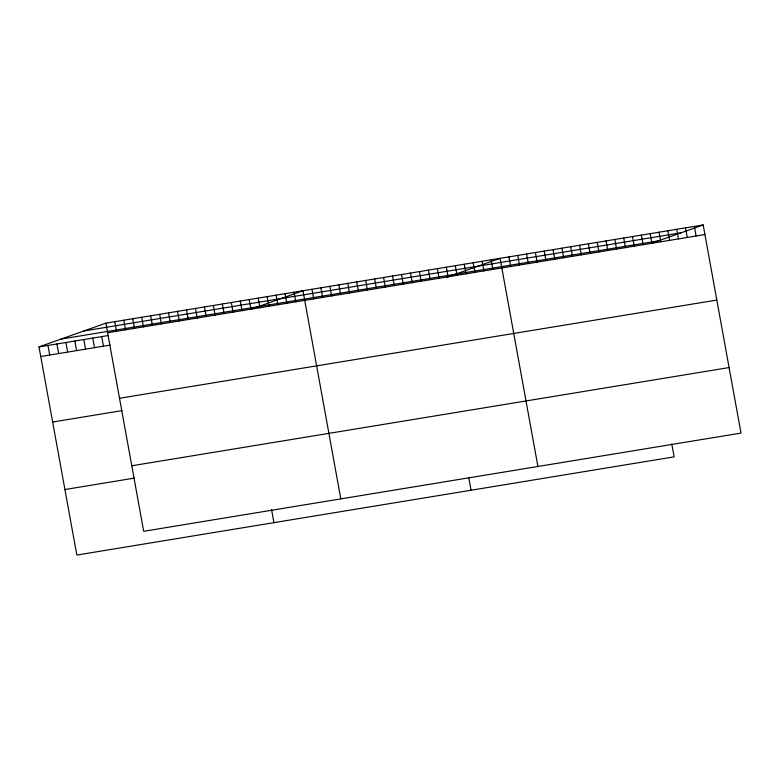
<?xml version="1.0" encoding="UTF-8"?>
<svg xmlns="http://www.w3.org/2000/svg" width="780" height="780" viewBox="0 0 780 780"><rect width="100%" height="100%" fill="white"/><g stroke="black" fill="none" stroke-linecap="round" stroke-linejoin="round"><path stroke-width="1.17" d="M671.794 443.976L674.134 456.846L76.83 555.058L39 346.915L105.865 323.154L703.17 224.942L741 433.085L143.695 531.297L105.865 323.154M249.902 309.601L302.981 290.745L340.802 498.888M447.008 277.192L500.087 258.336L537.917 466.479M652.85 242.824L703.17 224.942M83.801 330.993L681.106 232.781M61.064 339.076L658.369 240.864M107.611 332.758L704.915 234.546M39 346.915L108.439 335.498M40.745 356.509L110.185 345.091M119.525 398.278L716.83 300.066M52.65 422.029L122.09 410.611M131.791 465.777L729.095 367.565M64.915 489.538L134.355 478.12M694.346 226.395L696.091 235.999M685.513 227.848L687.258 237.451M676.689 229.3L678.434 238.904M667.856 230.753L669.601 240.347M659.022 232.206L660.767 241.8M650.198 233.659L651.943 243.253M641.365 235.111L643.11 244.705M632.541 236.564L634.276 246.158M623.707 238.007L625.453 247.611M614.874 239.46L616.619 249.064M606.05 240.913L607.795 250.516M597.217 242.365L598.962 251.969M588.383 243.818L590.129 253.422M579.559 245.271L581.305 254.865M570.726 246.724L572.471 256.318M561.902 248.176L563.648 257.77M553.069 249.629L554.814 259.223M544.235 251.082L545.981 260.676M535.411 252.525L537.157 262.129M526.578 253.978L528.323 263.581M517.754 255.431L519.49 265.034M508.921 256.883L510.666 266.487M491.127 259.808L492.872 269.412M482.167 261.281L483.912 270.884M473.216 262.753L474.952 272.356M464.256 264.225L466.001 273.829M455.296 265.707L457.041 275.301M446.335 267.179L448.081 276.773M437.375 268.651L439.12 278.245M468.712 477.37L471.052 490.24M428.415 270.124L430.16 279.718M419.455 271.596L421.2 281.2M410.494 273.068L412.24 282.672M401.534 274.54L403.279 284.144M392.574 276.013L394.319 285.616M383.614 277.485L385.359 287.089M374.654 278.957L376.399 288.561M365.693 280.439L367.439 290.033M356.733 281.911L358.478 291.505M347.782 283.384L349.518 292.978M338.822 284.856L340.567 294.45M329.862 286.328L331.607 295.922M320.902 287.8L322.647 297.404M311.942 289.273L313.687 298.877M294.021 292.217L295.766 301.821M285.061 293.69L286.806 303.293M276.101 295.162L277.846 304.765M267.14 296.644L268.885 306.238M258.18 298.116L259.925 307.71M249.22 299.588L250.965 309.182M240.259 301.06L242.005 310.654M271.596 509.779L273.936 522.649M231.299 302.533L233.044 312.136M222.349 304.005L224.084 313.609M213.389 305.477L215.134 315.081M204.428 306.95L206.173 316.553M195.468 308.422L197.213 318.026M186.508 309.894L188.253 319.498M177.547 311.376L179.293 320.97M168.587 312.848L170.332 322.442M159.627 314.32L161.372 323.915M150.667 315.793L152.412 325.387M141.707 317.265L143.452 326.859M132.746 318.737L134.492 328.341M123.786 320.209L125.531 329.813M114.826 321.682L116.571 331.285M101.722 336.599L103.457 346.203M92.761 338.072L94.507 347.675M83.801 339.544L85.546 349.148M74.841 341.016L76.586 350.62M65.881 342.498L67.626 352.092M56.921 343.97L58.666 353.564M47.96 345.442L49.705 355.036"/></g></svg>
